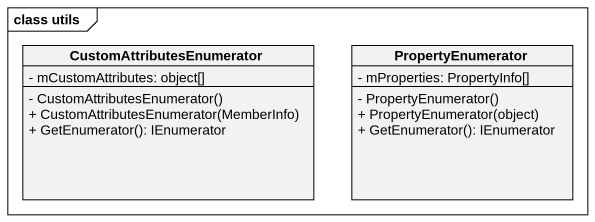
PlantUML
@startuml
mainframe class utils
hide circle
hide empty members
skinparam classAttributeIconSize 0
class CustomAttributesEnumerator {
  - mCustomAttributes: object[]
  - CustomAttributesEnumerator()
  + CustomAttributesEnumerator(MemberInfo)
  + GetEnumerator(): IEnumerator
}
class PropertyEnumerator {
  - mProperties: PropertyInfo[]
  - PropertyEnumerator()
  + PropertyEnumerator(object)
  + GetEnumerator(): IEnumerator
}
@enduml
